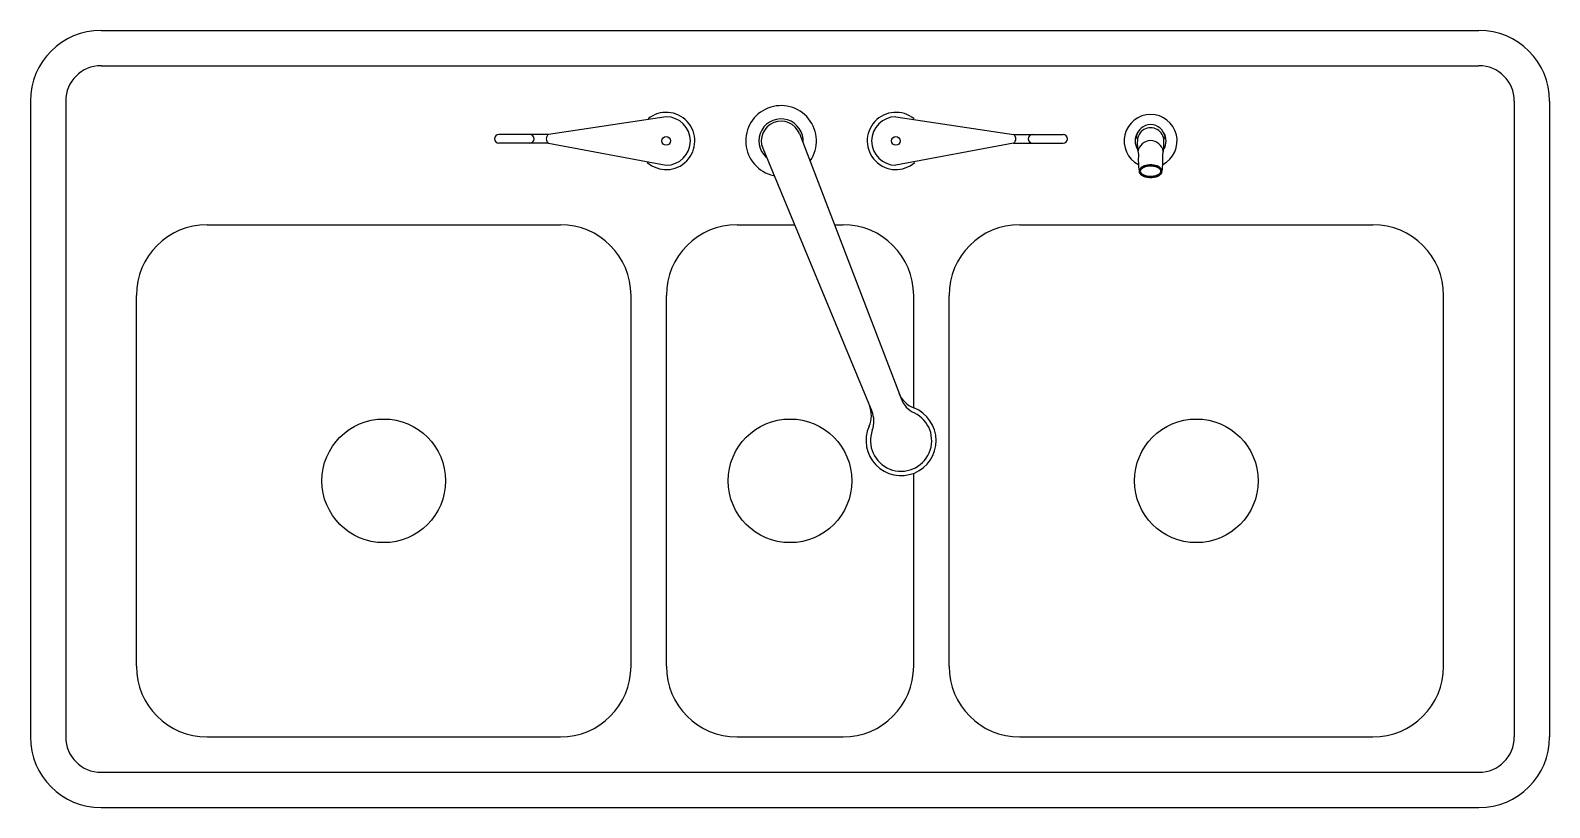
# Model space of a CAD drawing. Extents: x 325.5 to 368.5, y 352.5 to 374.5.
import ezdxf

# ---------------------------------------------------------------- set-up
doc = ezdxf.new("R2010")
doc.units = 0
doc.header["$MEASUREMENT"] = 0
doc.layers.get('0').update_dxf_attribs({"linetype": 'CONTINUOUS'})

msp = doc.modelspace()

# ---------------------------------------------------------------- linework, layer by layer
for p, q in [((327.549, 374.506), (366.549, 374.506)), ((327.549, 373.506), (366.549, 373.506)), ((325.549, 372.506), (325.549, 354.506)), ((326.549, 372.506), (326.549, 354.506)), ((367.549, 372.506), (367.549, 354.506)), ((368.549, 372.506), (368.549, 354.506)), ((343.545, 372.061), (340.213, 371.56)), ((350.045, 372.061), (353.378, 371.56)), ((340.213, 371.56), (338.812, 371.56)), ((347.316, 371.584), (350.192, 364.084)), ((353.378, 371.56), (354.779, 371.56)), ((338.689, 371.437), (338.689, 371.434)), ((340.213, 371.311), (338.812, 371.311)), ((339.803, 371.437), (339.803, 371.434)), ((340.213, 371.311), (343.545, 370.691)), ((346.275, 371.168), (349.364, 363.729)), ((353.378, 371.311), (350.045, 370.691)), ((353.378, 371.311), (354.779, 371.311)), ((353.788, 371.437), (353.788, 371.434)), ((354.902, 371.437), (354.902, 371.434)), ((330.549, 369.006), (340.549, 369.006)), ((345.549, 369.006), (347.173, 369.006)), ((348.304, 369.006), (348.549, 369.006)), ((353.549, 369.006), (363.549, 369.006)), ((328.549, 356.506), (328.549, 367.006)), ((342.549, 356.506), (342.549, 367.006)), ((343.549, 356.506), (343.549, 367.006)), ((350.549, 363.821), (350.549, 367.006)), ((351.549, 356.506), (351.549, 367.006)), ((365.549, 356.506), (365.549, 367.006)), ((350.549, 356.506), (350.549, 361.968)), ((330.549, 354.506), (340.549, 354.506)), ((345.549, 354.506), (348.549, 354.506)), ((353.549, 354.506), (363.549, 354.506)), ((327.549, 353.506), (366.549, 353.506)), ((327.549, 352.506), (330.789, 352.506)), ((327.549, 352.506), (366.549, 352.506))]:
    msp.add_line(p, q)
for centre, radius in [((343.545, 371.376), 0.123), ((350.045, 371.376), 0.123), ((335.549, 361.756), 1.75), ((347.049, 361.756), 1.75), ((358.549, 361.756), 1.75)]:
    msp.add_circle(centre, radius)
for centre, radius, start, end in [((327.549, 372.506), 2, 90, 180), ((366.549, 372.506), 2, 0, 90), ((327.549, 372.506), 1, 90, 180), ((366.549, 372.506), 1, 0, 90), ((343.545, 371.376), 0.81, 228.6958, 129.4443), ((343.545, 371.376), 0.685, 270, 90), ((346.795, 371.376), 1, 325.8213, 257.7097), ((346.795, 371.376), 0.625, 355.4026, 228.1283), ((350.045, 371.376), 0.81, 50.5557, 311.3042), ((350.045, 371.376), 0.685, 90, 270), ((357.255, 371.376), 0.75, 297.4171, 242.5829), ((338.812, 371.437), 0.123, 90, 180), ((339.68, 371.437), 0.123, 0, 90), ((340.307, 371.436), 0.157, 127.3247, 232.6753), ((346.795, 371.376), 0.56, 21.7655, 201.7655), ((353.283, 371.436), 0.157, 307.3247, 52.6753), ((353.911, 371.437), 0.123, 90, 180), ((354.779, 371.437), 0.123, 0, 90), ((357.255, 371.376), 0.438, 147.2187, 212.7344), ((357.255, 371.425), 0.413, 8.8848, 171.1152), ((357.255, 371.376), 0.375, 359.9641, 180.0359), ((357.255, 371.376), 0.438, 327.2656, 32.7813), ((338.812, 371.434), 0.123, 180, 270), ((339.68, 371.434), 0.123, 270, 0), ((353.911, 371.434), 0.123, 180, 270), ((354.779, 371.434), 0.123, 270, 0), ((357.008, 371.532), 0.167, 195.1324, 221.4237), ((358.344, 371.301), 1.465, 177.0639, 192.0662), ((357.255, 371.022), 0.363, 8.4869, 171.5131), ((356.167, 371.301), 1.465, 347.9338, 2.9361), ((357.502, 371.532), 0.167, 318.5763, 344.8676), ((359.175, 370.846), 2.269, 176.2485, 188.2535), ((357.209, 370.309), 0.384, 102.722, 118.5922), ((357.209, 370.309), 0.372, 102.722, 118.5922), ((357.255, 370.102), 0.596, 90, 102.722), ((357.255, 370.102), 0.584, 90, 102.722), ((357.255, 370.102), 0.562, 90, 102.722), ((357.255, 370.102), 0.596, 77.278, 90), ((357.255, 370.102), 0.584, 77.278, 90), ((357.255, 370.102), 0.562, 77.278, 90), ((357.302, 370.309), 0.372, 61.4078, 77.278), ((357.302, 370.309), 0.384, 61.4078, 77.278), ((355.336, 370.846), 2.269, 351.7465, 3.7515), ((357.031, 370.52), 0.101, 142.7664, 180), ((357.031, 370.52), 0.101, 180, 217.2336), ((357.031, 370.52), 0.0893, 142.7664, 180), ((357.031, 370.52), 0.0893, 180, 217.2336), ((357.137, 370.439), 0.236, 118.5922, 142.7664), ((357.137, 370.602), 0.236, 217.2336, 241.4078), ((357.137, 370.439), 0.223, 118.5922, 142.7664), ((357.137, 370.602), 0.223, 217.2336, 241.4078), ((357.031, 370.52), 0.0671, 142.7664, 180), ((357.031, 370.52), 0.0671, 180, 217.2336), ((357.137, 370.439), 0.201, 118.5922, 142.7664), ((357.137, 370.602), 0.201, 217.2336, 241.4078), ((357.209, 370.732), 0.384, 241.4078, 257.278), ((357.209, 370.732), 0.372, 241.4078, 257.278), ((357.209, 370.309), 0.35, 102.722, 118.5922), ((357.209, 370.732), 0.35, 241.4078, 257.278), ((357.255, 370.939), 0.596, 257.278, 270), ((357.255, 370.939), 0.584, 257.278, 270), ((357.255, 370.939), 0.562, 257.278, 270), ((357.255, 370.939), 0.562, 270, 282.722), ((357.255, 370.939), 0.584, 270, 282.722), ((357.255, 370.939), 0.596, 270, 282.722), ((357.302, 370.309), 0.35, 61.4078, 77.278), ((357.302, 370.732), 0.35, 282.722, 298.5922), ((357.302, 370.732), 0.372, 282.722, 298.5922), ((357.302, 370.732), 0.384, 282.722, 298.5922), ((357.373, 370.439), 0.201, 37.2336, 61.4078), ((357.373, 370.602), 0.201, 298.5922, 322.7664), ((357.373, 370.439), 0.223, 37.2336, 61.4078), ((357.373, 370.602), 0.223, 298.5922, 322.7664), ((357.373, 370.439), 0.236, 37.2336, 61.4078), ((357.373, 370.602), 0.236, 298.5922, 322.7664), ((357.48, 370.52), 0.0671, 0, 37.2336), ((357.48, 370.52), 0.0671, 322.7664, 0), ((357.48, 370.52), 0.0893, 0, 37.2336), ((357.48, 370.52), 0.0893, 322.7664, 360), ((357.48, 370.52), 0.101, 0, 37.2336), ((357.48, 370.52), 0.101, 322.7664, 0), ((330.549, 367.006), 2, 90, 180), ((340.549, 367.006), 2, 0, 90), ((345.549, 367.006), 2, 90, 180), ((348.549, 367.006), 2, 0, 90), ((353.549, 367.006), 2, 90, 180), ((363.549, 367.006), 2, 0, 90), ((350.829, 364.516), 0.75, 200.9827, 248.5938), ((350.193, 362.895), 0.992, 155.8984, 68.5938), ((348.603, 363.606), 0.75, 335.8984, 22.5482), ((350.892, 364.353), 0.75, 200.9827, 244.4079), ((350.193, 362.895), 0.867, 160.2387, 64.4079), ((348.672, 363.441), 0.75, 340.2387, 22.5482), ((330.549, 356.506), 2, 180, 270), ((340.549, 356.506), 2, 270, 0), ((345.549, 356.506), 2, 180, 270), ((348.549, 356.506), 2, 270, 0), ((353.549, 356.506), 2, 180, 270), ((363.549, 356.506), 2, 270, 0), ((327.549, 354.506), 2, 180, 270), ((327.549, 354.506), 1, 180, 270), ((366.549, 354.506), 2, 270, 0), ((366.549, 354.506), 1, 270, 0)]:
    msp.add_arc(centre, radius, start, end)

doc.saveas('drawing.dxf')
